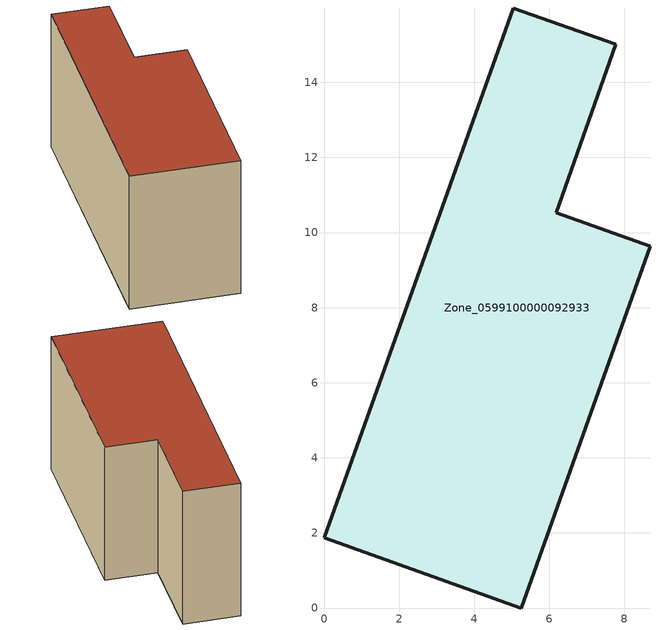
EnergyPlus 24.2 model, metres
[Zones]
Zone_0599100000092933
 floor ground (C_G): 0,1.87 5.04,15.98 7.77,15.01 6.18,10.53 8.69,9.64 5.25,0 z0.54
 wall outside (C_F): 5.04,15.98 0,1.87 5.25,0 8.69,9.64 6.18,10.53 7.77,15.01 5.04,15.98 z0.54:8.14
 roof outside (C_R): 0,1.87 5.25,0 8.69,9.64 6.18,10.53 7.77,15.01 5.04,15.98 z8.14
[BUILDING]
Pand.0599100000092933: North Axis=0; Terrain=City; Loads Convergence Tolerance Value=0.04; Temperature Convergence Tolerance Value=0.4; Solar Distribution=FullExterior; Maximum Number of Warmup Days=25; Minimum Number of Warmup Days=1
[Site:Location]
Rotterdam.The.Hague.AP_ZH_NLD Design_Conditions: Latitude=51.96; Longitude=4.45; Time Zone=1; Elevation=-4.5
[SITE:GROUNDTEMPERATURE:BUILDINGSURFACE]
18, 18, 18, 18, 18, 18, 18, 18, 18, 18, 18, 18
[MATERIAL] Thermal Absorptance=0.9; Solar Absorptance=0.7; Visible Absorptance=0.7
Name | Roughness | Thickness | Conductivity | Density | Specific Heat
G.TI.1975-1991 | MediumSmooth | 0.15 | 0.288461 | 540 | 1210
F.TI.1975-1991 | Rough | 0.3 | 0.230769 | 1920 | 840
R.TI.1975-1991 | MediumRough | 0.2 | 0.153846 | 1500 | 1000
[CONSTRUCTION]
C_G: G.TI.1975-1991
C_F: F.TI.1975-1991
C_R: R.TI.1975-1991
[ZONE]
Zone_0599100000092933: Type=1; Multiplier=1; Ceiling Height=Autocalculate; Volume=Autocalculate; Floor Area=autocalculate; Part of Total Floor Area=Yes
[ZONEINFILTRATION:DESIGNFLOWRATE]
Infil_Zone_0599100000092933: Zone or ZoneList or Space or SpaceList=Zone_0599100000092933; Schedule=AlwaysOn; Design Flow Rate Calculation Method=Flow/Area; Flow Rate per Floor Area=0.003; Constant Term Coefficient=1; Temperature Term Coefficient=0; Velocity Term Coefficient=0; Velocity Squared Term Coefficient=0
[HVACTEMPLATE:ZONE:IDEALLOADSAIRSYSTEM]
Zone_0599100000092933: Maximum Heating Supply Air Temperature=50; Minimum Cooling Supply Air Temperature=13; Maximum Heating Supply Air Humidity Ratio=0.0156; Minimum Cooling Supply Air Humidity Ratio=0.0077; Heating Limit=NoLimit; Cooling Limit=NoLimit; Dehumidification Control Type=ConstantSensibleHeatRatio; Cooling Sensible Heat Ratio=0.7; Dehumidification Setpoint=60; Humidification Control Type=None; Humidification Setpoint=30; Outdoor Air Method=None; Outdoor Air Flow Rate per Person=0.00944; Outdoor Air Flow Rate per Zone Floor Area=0; Outdoor Air Flow Rate per Zone=0; Demand Controlled Ventilation Type=None; Outdoor Air Economizer Type=NoEconomizer; Heat Recovery Type=None; Sensible Heat Recovery Effectiveness=0.7; Latent Heat Recovery Effectiveness=0.65
[ZONECONTROL:THERMOSTAT]
ThermostatControl_Zone_0599100000092933: Zone or ZoneList=Zone_0599100000092933; Control Type Schedule=DualSetpointControlType; Control 1=Thermostat_Zone_0599100000092933; Temperature Difference Between Cutout And Setpoint=0
[THERMOSTATSETPOINT:DUALSETPOINT]
Thermostat_Zone_0599100000092933: Heating Setpoint Temperature Schedule=HeatingSetpoint_Zone_0599100000092933; Cooling Setpoint Temperature Schedule=CoolingSetpoint_Zone_0599100000092933
[SCHEDULE:COMPACT]
HeatingSetpoint_Zone_0599100000092933: Through: 12/31, For: AllDays, Until: 24:00, 21
CoolingSetpoint_Zone_0599100000092933: Through: 12/31, For: AllDays, Until: 24:00, 24
DualSetpointControlType: Through: 12/31, For: AllDays, Until: 24:00, 4
AlwaysOn: Through: 12/31, For: AllDays, Until: 24:00, 1
